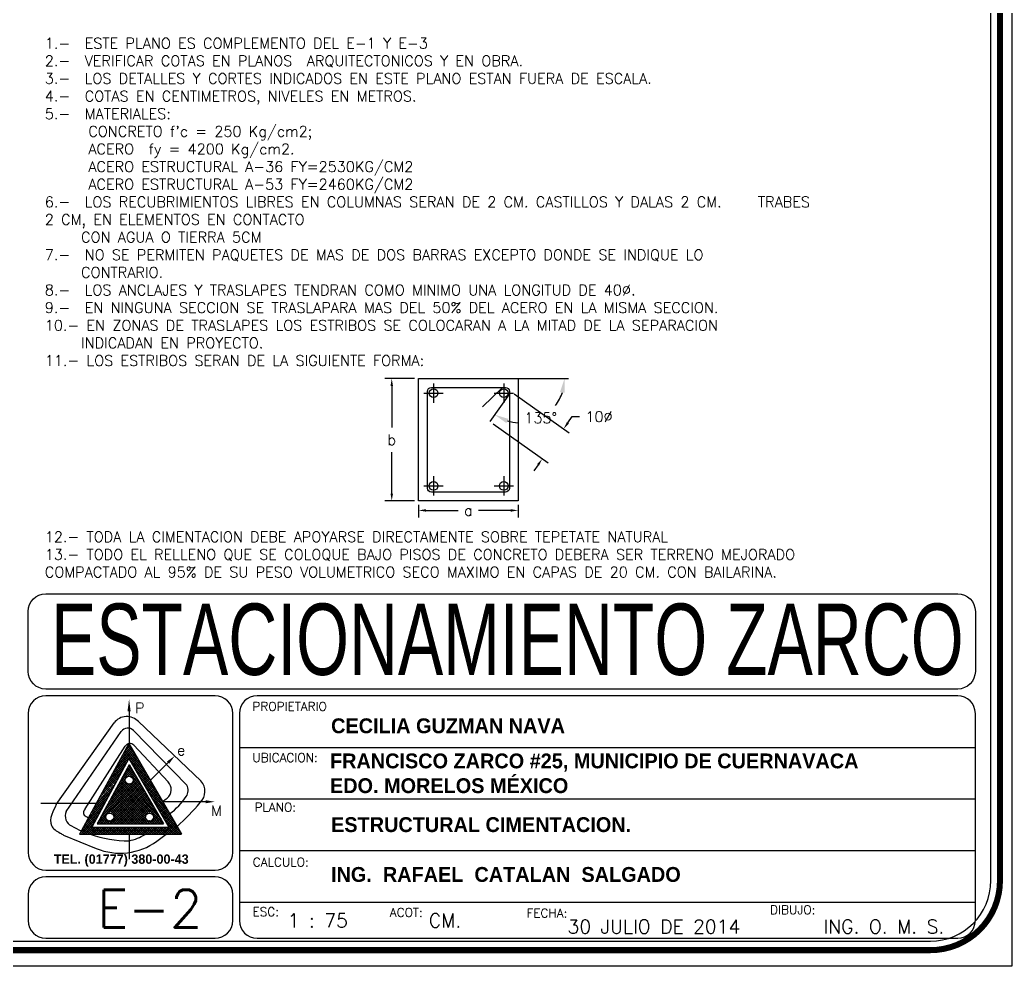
# Model space of a CAD drawing. Header units: millimetres. Extents: x -478 to -58, y -79 to 80.
# Drawn here: x -403.91 to -391.32, y 1.66 to 13.74 of the extents above; entities that cross this region are included whole.
import ezdxf
from ezdxf.enums import TextEntityAlignment as Align

# ---------------------------------------------------------------- set-up
doc = ezdxf.new("R2010")
doc.units = ezdxf.units.MM
doc.header["$MEASUREMENT"] = 0
doc.layers.get('Defpoints').update_dxf_attribs({"color": 71})
for name, color, linetype in [('ACERO', 40, 'Continuous'), ('MUROS', 4, 'Continuous'), ('texto', 5, 'Continuous')]:
    doc.layers.add(name, color=color, linetype=linetype)
doc.styles.add('GRAN', font='swissck.ttf', dxfattribs={"height": 0.3})
doc.styles.add('PEQ', font='simplex.shx', dxfattribs={"height": 0.09})
doc.styles.add('PIE', font='simplex.shx')
doc.styles.add('ROMANS', font='simplex.shx')
doc.styles.get("Standard").update_dxf_attribs({"font": 'simplex.shx'})
doc.dimstyles.get("Standard").update_dxf_attribs({"dimtxt": 0.18, "dimasz": 0.18, "dimexe": 0.18, "dimexo": 0.0625, "dimgap": 0.09, "dimtad": 0, "dimtih": 1, "dimtoh": 1, "dimdec": 4, "dimzin": 0, "dimdsep": 46, "dimtxsty": 'Standard', "dimcen": 0.09, "dimadec": 0, "dimazin": 0, "dimtfac": 1, "dimtdec": 4, "dimtofl": 0, "dimtmove": 0, "dimatfit": 3, "dimfxl": 1, "dimtolj": 1, "dimtzin": 0, "dimarcsym": 0})
doc.dimstyles.new('STANDARD$0', dxfattribs={"dimtxt": 0.135, "dimasz": 0.095, "dimexe": 0.09, "dimexo": 0.05, "dimgap": 0.09, "dimtad": 0, "dimtih": 1, "dimtoh": 1, "dimdec": 0, "dimlfac": 100, "dimzin": 0, "dimdsep": 46, "dimtxsty": 'ROMANS', "dimcen": 0.09, "dimclrd": 1, "dimclre": 1, "dimclrt": 5, "dimadec": 0, "dimazin": 0, "dimtfac": 1, "dimtdec": 0, "dimtofl": 0, "dimtmove": 0, "dimatfit": 1, "dimfxl": 1, "dimtolj": 1, "dimtzin": 0, "dimarcsym": 0})

# ---------------------------------------------------------------- blocks, each defined once
blk = doc.blocks.new('*X5')
at = {"color": 0}
for p, q in [((-332.5608, 279.6205), (-332.4991, 279.6822)), ((-332.5481, 279.6437), (-332.503, 279.6889)), ((-332.5355, 279.667), (-332.5069, 279.6956)), ((-332.464, 279.6219), (-332.5262, 279.6841)), ((-332.5229, 279.6902), (-332.5108, 279.7023)), ((-332.4788, 279.6473), (-332.5224, 279.691)), ((-332.4935, 279.6727), (-332.5187, 279.6978)), ((-332.5083, 279.698), (-332.515, 279.7047)), ((-332.6492, 279.4578), (-332.4718, 279.6352)), ((-332.6366, 279.481), (-332.4757, 279.6419)), ((-332.5734, 279.5972), (-332.5321, 279.6386)), ((-332.3606, 279.4442), (-332.5523, 279.636)), ((-332.53, 279.6243), (-332.5486, 279.6429)), ((-332.5323, 279.6372), (-332.5449, 279.6497)), ((-332.5292, 279.6447), (-332.5411, 279.6566)), ((-332.5238, 279.6499), (-332.5374, 279.6635)), ((-332.5161, 279.6528), (-332.5336, 279.6703)), ((-332.4492, 279.5965), (-332.5299, 279.6772)), ((-332.5183, 279.6523), (-332.4952, 279.6755)), ((-332.508, 279.6521), (-332.4913, 279.6688)), ((-332.5012, 279.6483), (-332.4874, 279.662)), ((-332.4966, 279.6423), (-332.4835, 279.6553)), ((-332.4344, 279.5711), (-332.4948, 279.6315)), ((-332.4946, 279.6336), (-332.4796, 279.6486)), ((-332.6618, 279.4345), (-332.4678, 279.6285)), ((-332.6239, 279.5043), (-332.5133, 279.6149)), ((-332.6113, 279.5275), (-332.522, 279.6168)), ((-332.6096, 279.4762), (-332.4639, 279.6218)), ((-332.6078, 279.425), (-332.4444, 279.5883)), ((-332.5997, 279.4755), (-332.46, 279.6151)), ((-332.5987, 279.5508), (-332.528, 279.6214)), ((-332.5931, 279.4715), (-332.4561, 279.6084)), ((-332.5886, 279.4653), (-332.4522, 279.6017)), ((-332.587, 279.4564), (-332.4483, 279.595)), ((-332.586, 279.574), (-332.5318, 279.6282)), ((-332.4156, 279.425), (-332.5785, 279.5879)), ((-332.4347, 279.4547), (-332.5747, 279.5948)), ((-332.4336, 279.4643), (-332.571, 279.6016)), ((-332.4295, 279.4708), (-332.5673, 279.6085)), ((-332.4232, 279.4751), (-332.5635, 279.6154)), ((-332.414, 279.4764), (-332.5598, 279.6222)), ((-332.3519, 279.425), (-332.5561, 279.6291)), ((-332.3753, 279.4696), (-332.5232, 279.6175)), ((-332.3901, 279.495), (-332.5103, 279.6152)), ((-332.4049, 279.5204), (-332.5028, 279.6183)), ((-332.4197, 279.5458), (-332.4976, 279.6237)), ((-332.4898, 279.425), (-332.6046, 279.5398)), ((-332.4792, 279.425), (-332.6009, 279.5467)), ((-332.5972, 279.425), (-332.4405, 279.5816)), ((-332.4686, 279.425), (-332.5971, 279.5535)), ((-332.458, 279.425), (-332.5934, 279.5604)), ((-332.4474, 279.425), (-332.5897, 279.5673)), ((-332.5866, 279.425), (-332.4366, 279.5749)), ((-332.4368, 279.425), (-332.5859, 279.5741)), ((-332.4262, 279.425), (-332.5822, 279.581)), ((-332.5759, 279.425), (-332.4327, 279.5682)), ((-332.5653, 279.425), (-332.4288, 279.5615)), ((-332.5547, 279.425), (-332.4249, 279.5548)), ((-332.5441, 279.425), (-332.421, 279.5481)), ((-332.5335, 279.425), (-332.4171, 279.5414)), ((-332.6139, 279.4748), (-332.6308, 279.4917)), ((-332.605, 279.4765), (-332.627, 279.4986)), ((-332.5428, 279.425), (-332.6233, 279.5054)), ((-332.5322, 279.425), (-332.6196, 279.5123)), ((-332.5216, 279.425), (-332.6158, 279.5192)), ((-332.511, 279.425), (-332.6121, 279.526)), ((-332.5004, 279.425), (-332.6084, 279.5329)), ((-332.5229, 279.425), (-332.4132, 279.5347)), ((-332.5123, 279.425), (-332.4093, 279.528)), ((-332.5017, 279.425), (-332.4054, 279.5213)), ((-332.4911, 279.425), (-332.4015, 279.5146)), ((-332.4805, 279.425), (-332.3976, 279.5079)), ((-332.4185, 279.4764), (-332.3937, 279.5012)), ((-332.409, 279.4753), (-332.3898, 279.4944)), ((-332.6608, 279.425), (-332.6246, 279.4612)), ((-332.6383, 279.425), (-332.6569, 279.4436)), ((-332.6277, 279.425), (-332.6532, 279.4505)), ((-332.6502, 279.425), (-332.6239, 279.4513)), ((-332.6171, 279.425), (-332.6494, 279.4573)), ((-332.6065, 279.425), (-332.6457, 279.4642)), ((-332.6246, 279.4537), (-332.642, 279.4711)), ((-332.6396, 279.425), (-332.6199, 279.4446)), ((-332.6239, 279.4637), (-332.6382, 279.4779)), ((-332.62, 279.4703), (-332.6345, 279.4848)), ((-332.5747, 279.425), (-332.5932, 279.4435)), ((-332.564, 279.425), (-332.5887, 279.4496)), ((-332.5534, 279.425), (-332.587, 279.4585)), ((-332.4699, 279.425), (-332.4347, 279.4601)), ((-332.4593, 279.425), (-332.4336, 279.4507)), ((-332.4487, 279.425), (-332.4294, 279.4442)), ((-332.4168, 279.425), (-332.3742, 279.4676)), ((-332.4062, 279.425), (-332.3703, 279.4609)), ((-332.4026, 279.4711), (-332.3859, 279.4877)), ((-332.3837, 279.425), (-332.4026, 279.4439)), ((-332.3983, 279.4647), (-332.382, 279.481)), ((-332.3731, 279.425), (-332.3983, 279.4502)), ((-332.397, 279.4554), (-332.3781, 279.4743)), ((-332.3625, 279.425), (-332.397, 279.4594)), ((-332.3956, 279.425), (-332.3664, 279.4542)), ((-332.385, 279.425), (-332.3625, 279.4475)), ((-332.6595, 279.425), (-332.6644, 279.4299)), ((-332.6489, 279.425), (-332.6606, 279.4367)), ((-332.629, 279.425), (-332.6137, 279.4402)), ((-332.6184, 279.425), (-332.6048, 279.4386)), ((-332.5959, 279.425), (-332.6098, 279.4389)), ((-332.5853, 279.425), (-332.5998, 279.4395)), ((-332.4381, 279.425), (-332.4231, 279.4399)), ((-332.4275, 279.425), (-332.4138, 279.4386)), ((-332.4049, 279.425), (-332.4187, 279.4387)), ((-332.3943, 279.425), (-332.4091, 279.4398)), ((-332.3744, 279.425), (-332.3586, 279.4408)), ((-332.3638, 279.425), (-332.3547, 279.4341)), ((-332.3532, 279.425), (-332.3508, 279.4274))]:
    blk.add_line(p, q, dxfattribs=at)
blk = doc.blocks.new('*D313')
at = {"layer": 'Defpoints', "color": 0}
for p in [(-397.639, 8.992), (-397.91, 8.611), (-396.969, 8.517)]:
    blk.add_point(p, dxfattribs=at)
at = {"layer": 'texto', "color": 1, "lineweight": -2}
for p, q in [((-397.598, 8.963), (-396.896, 8.465)), ((-397.869, 8.582), (-397.166, 8.083)), ((-396.914, 8.594), (-396.859, 8.672)), ((-396.859, 8.672), (-396.764, 8.672)), ((-397.295, 8.058), (-397.35, 7.981))]:
    blk.add_line(p, q, dxfattribs=at)
at = {"layer": 'texto', "color": 1}
for points in [[(-396.927, 8.603), (-396.901, 8.585), (-396.969, 8.517)], [(-397.308, 8.067), (-397.282, 8.049), (-397.24, 8.136)]]:
    blk.add_solid(points, dxfattribs=at)
at = {"layer": 'texto', "color": 5, "insert": (-396.517, 8.672), "char_height": 0.135, "attachment_point": 5, "style": 'ROMANS'}
blk.add_mtext('\\A1;10%%C', dxfattribs=at)
blk = doc.blocks.new('*D314')
at = {"layer": 'Defpoints', "color": 0}
for p in [(-398.82, 9.159), (-396.907, 9.159), (-397.661, 8.963), (-397.91, 8.611), (-397.458, 8.597)]:
    blk.add_point(p, dxfattribs=at)
at = {"layer": 'texto', "color": 0, "lineweight": -2}
for start, end in [(322.4395, 341.692), (253.0611, 267.6986)]:
    blk.add_arc((-397.522, 9.159), 0.566, start, end, dxfattribs=at)
at = {"layer": 'texto', "color": 0}
for points in [[(-397.015, 8.986), (-396.956, 8.976), (-396.957, 9.159)], [(-397.7, 8.59), (-397.674, 8.644), (-397.849, 8.697)]]:
    blk.add_solid(points, dxfattribs=at)
at = {"layer": 'texto', "color": 5, "insert": (-397.262, 8.656), "char_height": 0.18, "attachment_point": 5}
blk.add_mtext('\\A1;{\\H0.75x;135%%D}', dxfattribs=at)
blk = doc.blocks.new('*D315')
at = {"layer": 'Defpoints', "color": 0}
for p in [(-398.82, 9.159), (-399.162, 7.596), (-398.82, 7.596)]:
    blk.add_point(p, dxfattribs=at)
at = {"layer": 'texto', "color": 1, "lineweight": -2}
for p, q in [((-398.87, 9.159), (-399.252, 9.159)), ((-399.162, 9.064), (-399.162, 8.535)), ((-399.162, 7.691), (-399.162, 8.22)), ((-398.87, 7.596), (-399.252, 7.596))]:
    blk.add_line(p, q, dxfattribs=at)
at = {"layer": 'texto', "color": 1}
for points in [[(-399.178, 9.064), (-399.146, 9.064), (-399.162, 9.159)], [(-399.178, 7.691), (-399.146, 7.691), (-399.162, 7.596)]]:
    blk.add_solid(points, dxfattribs=at)
at = {"layer": 'texto', "color": 5, "insert": (-399.162, 8.377), "char_height": 0.135, "attachment_point": 5, "style": 'ROMANS'}
blk.add_mtext('\\A1;b', dxfattribs=at)
blk = doc.blocks.new('*D316')
at = {"layer": 'Defpoints', "color": 0}
for p in [(-398.82, 7.596), (-397.548, 7.596), (-397.548, 7.475)]:
    blk.add_point(p, dxfattribs=at)
at = {"layer": 'texto', "color": 1, "lineweight": -2}
for p, q in [((-398.82, 7.546), (-398.82, 7.385)), ((-398.725, 7.475), (-398.313, 7.475)), ((-397.643, 7.475), (-398.056, 7.475)), ((-397.548, 7.546), (-397.548, 7.385))]:
    blk.add_line(p, q, dxfattribs=at)
at = {"layer": 'texto', "color": 1}
for points in [[(-398.725, 7.491), (-398.725, 7.459), (-398.82, 7.475)], [(-397.643, 7.491), (-397.643, 7.459), (-397.548, 7.475)]]:
    blk.add_solid(points, dxfattribs=at)
at = {"layer": 'texto', "color": 5, "insert": (-398.184, 7.475), "char_height": 0.135, "attachment_point": 5, "style": 'ROMANS'}
blk.add_mtext('\\A1;a', dxfattribs=at)
blk = doc.blocks.new('VAR')
at = {"layer": 'ACERO', "color": 4}
for p, q in [((-0.121, 0), (0.121, 0)), ((0, 0.121), (0, -0.121))]:
    blk.add_line(p, q, dxfattribs=at)
at = {"layer": 'ACERO'}
blk.add_circle((0, 0), 0.0548, dxfattribs=at)

msp = doc.modelspace()

# ---------------------------------------------------------------- linework, layer by layer
at = {"layer": 'ACERO'}
for p, q in [((-397.74865, 9.04594), (-398.00533, 8.79533)), ((-397.66058, 8.96291), (-397.9095, 8.61064))]:
    msp.add_line(p, q, dxfattribs=at)
msp.add_lwpolyline([(-398.7076, 7.75944), (-398.7076, 8.99494, -0.41421356), (-398.65661, 9.04594), (-397.71157, 9.04594, -0.41421356), (-397.66058, 8.99494), (-397.66058, 7.75944, -0.41421356), (-397.71157, 7.70845), (-398.65661, 7.70845, -0.41421356)], format="xyb", close=True, dxfattribs=at)
at = {"layer": 'MUROS'}
for p, q in [((-398.82025, 9.15859), (-396.90672, 9.15859)), ((-398.82025, 7.59579), (-398.82025, 9.15859)), ((-397.54792, 9.15859), (-397.54792, 7.59579)), ((-397.54792, 7.59579), (-398.82025, 7.59579)), ((-402.66921, 4.22094), (-402.47146, 4.41869)), ((-402.6355, 4.28295), (-402.48187, 4.43658)), ((-402.60179, 4.34496), (-402.49228, 4.45447)), ((-402.56808, 4.40696), (-402.50269, 4.47235)), ((-402.3277, 4.17174), (-402.56626, 4.41031)), ((-402.36712, 4.23946), (-402.5563, 4.42864)), ((-402.40654, 4.30719), (-402.54633, 4.44697)), ((-402.44597, 4.37491), (-402.53637, 4.46531)), ((-402.53437, 4.46897), (-402.5131, 4.49024)), ((-402.48539, 4.44263), (-402.5264, 4.48364)), ((-402.51812, 4.49886), (-401.84384, 3.34055)), ((-402.73663, 4.09692), (-402.45063, 4.38292)), ((-402.70292, 4.15893), (-402.46104, 4.40081)), ((-402.56717, 4.21312), (-402.63603, 4.28198)), ((-402.55721, 4.23146), (-402.62606, 4.30031)), ((-402.54724, 4.24979), (-402.6161, 4.31864)), ((-402.53727, 4.26812), (-402.60613, 4.33698)), ((-402.52731, 4.28645), (-402.59616, 4.35531)), ((-402.24886, 4.0363), (-402.5862, 4.37364)), ((-402.28828, 4.10402), (-402.57623, 4.39197)), ((-402.51534, 4.30846), (-402.00626, 3.43393)), ((-402.50851, 4.29674), (-402.44022, 4.36503)), ((-402.4981, 4.27885), (-402.42981, 4.34715)), ((-402.48769, 4.26096), (-402.41939, 4.32926)), ((-402.47728, 4.24308), (-402.40898, 4.31137)), ((-402.46686, 4.22519), (-402.39857, 4.29349)), ((-402.80405, 3.9729), (-402.57115, 4.2058)), ((-402.77034, 4.03491), (-402.53744, 4.26781)), ((-402.62697, 4.10313), (-402.69583, 4.17198)), ((-402.617, 4.12146), (-402.68586, 4.19032)), ((-402.60704, 4.13979), (-402.67589, 4.20865)), ((-402.59707, 4.15812), (-402.66593, 4.22698)), ((-402.5871, 4.17646), (-402.65596, 4.24531)), ((-402.57714, 4.19479), (-402.64599, 4.26365)), ((-402.51415, 4.22687), (-402.07586, 3.47396)), ((-402.20943, 3.96858), (-402.46801, 4.22715)), ((-402.45645, 4.2073), (-402.38816, 4.2756)), ((-402.44604, 4.18942), (-402.37775, 4.25771)), ((-402.43563, 4.17153), (-402.36733, 4.23983)), ((-402.17001, 3.90086), (-402.42859, 4.15943)), ((-402.42522, 4.15364), (-402.35692, 4.22194)), ((-402.4148, 4.13576), (-402.34651, 4.20405)), ((-402.40439, 4.11787), (-402.3361, 4.18617)), ((-402.39488, 4.10078), (-402.32658, 4.16907)), ((-402.87148, 3.84888), (-402.63857, 4.08178)), ((-402.83777, 3.91089), (-402.60486, 4.14379)), ((-402.69673, 3.9748), (-402.76559, 4.04365)), ((-402.68677, 3.99313), (-402.75562, 4.06199)), ((-402.6768, 4.01146), (-402.74566, 4.08032)), ((-402.66683, 4.0298), (-402.73569, 4.09865)), ((-402.65687, 4.04813), (-402.72572, 4.11698)), ((-402.6469, 4.06646), (-402.71576, 4.13532)), ((-402.63694, 4.08479), (-402.70579, 4.15365)), ((-402.13059, 3.83314), (-402.38916, 4.09171)), ((-402.38357, 4.0821), (-402.31527, 4.15039)), ((-402.37315, 4.06421), (-402.30486, 4.13251)), ((-402.36274, 4.04632), (-402.29445, 4.11462)), ((-402.35233, 4.02844), (-402.28403, 4.09673)), ((-402.34192, 4.01055), (-402.27362, 4.07885)), ((-402.33151, 3.99266), (-402.26321, 4.06096)), ((-402.32109, 3.97478), (-402.2528, 4.04307)), ((-402.9389, 3.72486), (-402.70599, 3.95776)), ((-402.7665, 3.84647), (-402.83535, 3.91533)), ((-402.75653, 3.8648), (-402.82539, 3.93366)), ((-402.74656, 3.88313), (-402.81542, 3.95199)), ((-402.7366, 3.90147), (-402.80545, 3.97032)), ((-402.72663, 3.9198), (-402.79549, 3.98866)), ((-402.71667, 3.93813), (-402.78552, 4.00699)), ((-402.7067, 3.95647), (-402.77556, 4.02532)), ((-402.09117, 3.76542), (-402.34974, 4.02399)), ((-402.31068, 3.95689), (-402.24239, 4.02519)), ((-402.05175, 3.6977), (-402.31032, 3.95627)), ((-402.30027, 3.939), (-402.23197, 4.0073)), ((-402.28986, 3.92112), (-402.22156, 3.98941)), ((-402.27944, 3.90323), (-402.21115, 3.97153)), ((-402.26903, 3.88534), (-402.20074, 3.95364)), ((-402.25862, 3.86746), (-402.19032, 3.93575)), ((-402.24821, 3.84957), (-402.17991, 3.91787)), ((-403.00632, 3.60084), (-402.77342, 3.83374)), ((-402.97261, 3.66285), (-402.7397, 3.89575)), ((-402.83626, 3.71814), (-402.90512, 3.787)), ((-402.8263, 3.73647), (-402.89515, 3.80533)), ((-402.81633, 3.75481), (-402.88518, 3.82366)), ((-402.80636, 3.77314), (-402.87522, 3.84199)), ((-402.7964, 3.79147), (-402.86525, 3.86033)), ((-402.78643, 3.8098), (-402.85529, 3.87866)), ((-402.77646, 3.82814), (-402.84532, 3.89699)), ((-402.01233, 3.62998), (-402.2709, 3.88855)), ((-402.2378, 3.83168), (-402.1695, 3.89998)), ((-401.9729, 3.56226), (-402.23148, 3.82083)), ((-402.22738, 3.8138), (-402.15909, 3.88209)), ((-402.21697, 3.79591), (-402.14868, 3.86421)), ((-402.20656, 3.77802), (-402.13826, 3.84632)), ((-402.19615, 3.76014), (-402.12785, 3.82843)), ((-402.18573, 3.74225), (-402.11744, 3.81055)), ((-402.17532, 3.72436), (-402.10703, 3.79266)), ((-403.07374, 3.47682), (-402.84084, 3.70973)), ((-403.04003, 3.53883), (-402.80713, 3.77173)), ((-402.90603, 3.58981), (-402.97488, 3.65867)), ((-402.89606, 3.60814), (-402.96492, 3.677)), ((-402.88609, 3.62648), (-402.95495, 3.69533)), ((-402.87613, 3.64481), (-402.94498, 3.71367)), ((-402.86616, 3.66314), (-402.93502, 3.732)), ((-402.85619, 3.68148), (-402.92505, 3.75033)), ((-402.84623, 3.69981), (-402.91508, 3.76866)), ((-401.93348, 3.49454), (-402.19205, 3.75311)), ((-402.16491, 3.70648), (-402.09661, 3.77477)), ((-402.1545, 3.68859), (-402.0862, 3.75689)), ((-401.89406, 3.42681), (-402.15263, 3.68539)), ((-402.14408, 3.6707), (-402.07579, 3.739)), ((-402.13367, 3.65282), (-402.06538, 3.72111)), ((-402.12326, 3.63493), (-402.05496, 3.70323)), ((-402.11285, 3.61704), (-402.04455, 3.68534)), ((-402.10244, 3.59916), (-402.03414, 3.66745)), ((-403.1417, 3.35181), (-402.9088, 3.58471)), ((-403.10745, 3.41481), (-402.87455, 3.64772)), ((-402.97579, 3.46148), (-403.04465, 3.53034)), ((-402.96582, 3.47982), (-403.03468, 3.54867)), ((-402.95586, 3.49815), (-403.02471, 3.567)), ((-402.94589, 3.51648), (-403.01475, 3.58534)), ((-402.93592, 3.53481), (-403.00478, 3.60367)), ((-402.92596, 3.55315), (-402.99481, 3.622)), ((-402.91599, 3.57148), (-402.98485, 3.64034)), ((-401.85464, 3.35909), (-402.11321, 3.61767)), ((-402.09202, 3.58127), (-402.02373, 3.64957)), ((-402.08161, 3.56338), (-402.01332, 3.63168)), ((-401.8644, 3.34055), (-402.07379, 3.54995)), ((-402.0712, 3.5455), (-402.0029, 3.61379)), ((-402.06079, 3.52761), (-401.99249, 3.59591)), ((-402.05037, 3.50972), (-401.98208, 3.57802)), ((-402.03996, 3.49184), (-401.97167, 3.56013)), ((-402.02955, 3.47395), (-401.96125, 3.54225)), ((-403.12511, 3.34055), (-402.94197, 3.5237)), ((-403.05295, 3.34055), (-403.11441, 3.40201)), ((-403.02465, 3.34055), (-403.10444, 3.42034)), ((-403.09681, 3.34055), (-402.97568, 3.46169)), ((-402.99635, 3.34055), (-403.09448, 3.43868)), ((-402.96806, 3.34055), (-403.08451, 3.45701)), ((-402.93976, 3.34055), (-403.07454, 3.47534)), ((-403.06851, 3.34055), (-402.97513, 3.43393)), ((-402.91146, 3.34055), (-403.06458, 3.49367)), ((-402.98576, 3.44315), (-403.05461, 3.51201)), ((-403.04021, 3.34055), (-402.94683, 3.43393)), ((-403.01192, 3.34055), (-402.91853, 3.43393)), ((-402.98362, 3.34055), (-402.89024, 3.43393)), ((-402.88316, 3.34055), (-402.97654, 3.43393)), ((-402.95532, 3.34055), (-402.86194, 3.43393)), ((-402.85486, 3.34055), (-402.94824, 3.43393)), ((-402.92702, 3.34055), (-402.83364, 3.43393)), ((-402.82656, 3.34055), (-402.91994, 3.43393)), ((-402.89872, 3.34055), (-402.80534, 3.43393)), ((-402.79826, 3.34055), (-402.89164, 3.43393)), ((-402.87042, 3.34055), (-402.77704, 3.43393)), ((-402.76996, 3.34055), (-402.86334, 3.43393)), ((-402.84212, 3.34055), (-402.74874, 3.43393)), ((-402.74166, 3.34055), (-402.83505, 3.43393)), ((-402.81382, 3.34055), (-402.72044, 3.43393)), ((-402.71336, 3.34055), (-402.80675, 3.43393)), ((-402.78552, 3.34055), (-402.69214, 3.43393)), ((-402.68507, 3.34055), (-402.77845, 3.43393)), ((-402.75723, 3.34055), (-402.66384, 3.43393)), ((-402.65677, 3.34055), (-402.75015, 3.43393)), ((-402.72893, 3.34055), (-402.63554, 3.43393)), ((-402.62847, 3.34055), (-402.72185, 3.43393)), ((-402.70063, 3.34055), (-402.60725, 3.43393)), ((-402.60017, 3.34055), (-402.69355, 3.43393)), ((-402.67233, 3.34055), (-402.57895, 3.43393)), ((-402.57187, 3.34055), (-402.66525, 3.43393)), ((-402.64403, 3.34055), (-402.55065, 3.43393)), ((-402.54357, 3.34055), (-402.63695, 3.43393)), ((-402.61573, 3.34055), (-402.52235, 3.43393)), ((-402.51527, 3.34055), (-402.60865, 3.43393)), ((-402.58743, 3.34055), (-402.49405, 3.43393)), ((-402.48697, 3.34055), (-402.58035, 3.43393)), ((-402.55913, 3.34055), (-402.46575, 3.43393)), ((-402.45867, 3.34055), (-402.55206, 3.43393)), ((-402.53083, 3.34055), (-402.43745, 3.43393)), ((-402.43037, 3.34055), (-402.52376, 3.43393)), ((-402.50253, 3.34055), (-402.40915, 3.43393)), ((-402.40208, 3.34055), (-402.49546, 3.43393)), ((-402.47424, 3.34055), (-402.38085, 3.43393)), ((-402.37378, 3.34055), (-402.46716, 3.43393)), ((-402.44594, 3.34055), (-402.35255, 3.43393)), ((-402.34548, 3.34055), (-402.43886, 3.43393)), ((-402.41764, 3.34055), (-402.32426, 3.43393)), ((-402.31718, 3.34055), (-402.41056, 3.43393)), ((-402.38934, 3.34055), (-402.29596, 3.43393)), ((-402.28888, 3.34055), (-402.38226, 3.43393)), ((-402.36104, 3.34055), (-402.26766, 3.43393)), ((-402.26058, 3.34055), (-402.35396, 3.43393)), ((-402.33274, 3.34055), (-402.23936, 3.43393)), ((-402.23228, 3.34055), (-402.32566, 3.43393)), ((-402.30444, 3.34055), (-402.21106, 3.43393)), ((-402.20398, 3.34055), (-402.29737, 3.43393)), ((-402.27614, 3.34055), (-402.18276, 3.43393)), ((-402.17568, 3.34055), (-402.26907, 3.43393)), ((-402.24784, 3.34055), (-402.15446, 3.43393)), ((-402.14739, 3.34055), (-402.24077, 3.43393)), ((-402.21955, 3.34055), (-402.12616, 3.43393)), ((-402.11909, 3.34055), (-402.21247, 3.43393)), ((-402.19125, 3.34055), (-402.09786, 3.43393)), ((-402.09079, 3.34055), (-402.18417, 3.43393)), ((-402.16295, 3.34055), (-402.06957, 3.43393)), ((-402.06249, 3.34055), (-402.15587, 3.43393)), ((-402.13465, 3.34055), (-402.04127, 3.43393)), ((-402.03419, 3.34055), (-402.12757, 3.43393)), ((-402.10635, 3.34055), (-402.01297, 3.43393)), ((-402.00589, 3.34055), (-402.09927, 3.43393)), ((-402.07805, 3.34055), (-401.93002, 3.48859)), ((-401.97759, 3.34055), (-402.07097, 3.43393)), ((-402.04975, 3.34055), (-401.91961, 3.4707)), ((-401.94929, 3.34055), (-402.04267, 3.43393)), ((-401.89269, 3.34055), (-402.03437, 3.48222)), ((-402.02145, 3.34055), (-401.90919, 3.45281)), ((-402.01914, 3.45606), (-401.95084, 3.52436)), ((-401.92099, 3.34055), (-402.01438, 3.43393)), ((-402.00873, 3.43818), (-401.94043, 3.50647)), ((-401.99315, 3.34055), (-401.89878, 3.43493)), ((-401.96485, 3.34055), (-401.88837, 3.41704)), ((-403.08125, 3.34055), (-403.12438, 3.38368)), ((-401.93656, 3.34055), (-401.87796, 3.39915)), ((-401.90826, 3.34055), (-401.86754, 3.38127)), ((-401.87996, 3.34055), (-401.85713, 3.36338)), ((-401.85166, 3.34055), (-401.84672, 3.34549))]:
    msp.add_line(p, q, dxfattribs=at)
at = {"layer": 'MUROS', "color": 4}
for p, q in [((-402.51415, 4.98444), (-402.51415, 4.49203)), ((-403.44336, 3.71914), (-402.70436, 4.7627)), ((-402.45871, 4.66488), (-401.77608, 3.96765)), ((-402.39446, 4.77877), (-401.59724, 4.02262)), ((-403.31602, 3.63107), (-402.61428, 4.65324)), ((-402.51812, 4.49886), (-403.14782, 3.34055)), ((-403.07314, 3.66611), (-402.56283, 4.46758)), ((-402.4526, 4.47775), (-402.01525, 4.00921)), ((-401.10678, 4.45088), (-391.71435, 4.45088)), ((-401.10678, 4.45088), (-391.71435, 4.45088)), ((-402.51534, 4.30846), (-402.99077, 3.43393)), ((-401.98425, 4.2862), (-402.24344, 4.027)), ((-402.51415, 4.22687), (-402.92346, 3.47396)), ((-401.10678, 3.79144), (-391.71435, 3.79144)), ((-401.10678, 3.79144), (-391.71435, 3.79144)), ((-402.92954, 3.73408), (-403.64135, 3.73408)), ((-401.48235, 3.7563), (-402.08586, 3.7563)), ((-402.99077, 3.43393), (-402.00626, 3.43393)), ((-402.92346, 3.47396), (-402.07586, 3.47396)), ((-403.34919, 3.33057), (-402.93359, 3.15986)), ((-403.14782, 3.34055), (-401.84384, 3.34055)), ((-402.51415, 3.34055), (-402.51415, 3.0251)), ((-402.16026, 3.25193), (-402.03941, 3.34055)), ((-401.10678, 3.132), (-391.71435, 3.132)), ((-401.10678, 3.132), (-391.71435, 3.132)), ((-401.10678, 2.47255), (-391.71435, 2.47255)), ((-401.10678, 2.47255), (-391.71435, 2.47255))]:
    msp.add_line(p, q, dxfattribs=at)
for points in [[(-403.80183, 6.18535, -0.41421356), (-403.57638, 6.4108), (-391.9398, 6.4108, -0.41421356), (-391.71435, 6.18535), (-391.71435, 5.42032, -0.41421356), (-391.9398, 5.19487), (-403.57638, 5.19487, -0.41421356), (-403.80183, 5.42032)], [(-403.80183, 6.18535, -0.41421356), (-403.57638, 6.4108), (-391.9398, 6.4108, -0.41421356), (-391.71435, 6.18535), (-391.71435, 5.42032, -0.41421356), (-391.9398, 5.19487), (-403.57638, 5.19487, -0.41421356), (-403.80183, 5.42032)], [(-401.19133, 4.88488, 0.41421356), (-401.41678, 5.11033), (-403.57638, 5.11033, 0.41421356), (-403.80183, 4.88488), (-403.80183, 3.10945, 0.41421356), (-403.57638, 2.884), (-401.41678, 2.884, 0.41421356), (-401.19133, 3.10945)], [(-401.19133, 4.88488, 0.41421356), (-401.41678, 5.11033), (-403.57638, 5.11033, 0.41421356), (-403.80183, 4.88488), (-403.80183, 3.10945, 0.41421356), (-403.57638, 2.884), (-401.41678, 2.884, 0.41421356), (-401.19133, 3.10945)], [(-401.10678, 4.88488), (-401.10678, 2.24011, 0.41421356), (-400.88133, 2.01465), (-391.9398, 2.01465, 0.41421356), (-391.71435, 2.24011), (-391.71435, 4.88488, 0.41421356), (-391.9398, 5.11033), (-400.88133, 5.11033, 0.41421356)], [(-401.10678, 4.88488), (-401.10678, 2.24011, 0.41421356), (-400.88133, 2.01465), (-391.9398, 2.01465, 0.41421356), (-391.71435, 2.24011), (-391.71435, 4.88488, 0.41421356), (-391.9398, 5.11033), (-400.88133, 5.11033, 0.41421356)], [(-403.57638, 2.79946, 0.41421356), (-403.80183, 2.57401), (-403.80183, 2.24011, 0.41421356), (-403.57638, 2.01465), (-401.41678, 2.01465, 0.41421356), (-401.19133, 2.24011), (-401.19133, 2.57401, 0.41421356), (-401.41678, 2.79946)], [(-403.57638, 2.79946, 0.41421356), (-403.80183, 2.57401), (-403.80183, 2.24011, 0.41421356), (-403.57638, 2.01465), (-401.41678, 2.01465, 0.41421356), (-401.19133, 2.24011), (-401.19133, 2.57401, 0.41421356), (-401.41678, 2.79946)]]:
    msp.add_lwpolyline(points, format="xyb", close=True, dxfattribs=at)
at = {"layer": 'MUROS'}
for centre in [(-402.51415, 4.0314), (-402.76046, 3.56083), (-402.25335, 3.56083)]:
    msp.add_circle(centre, 0.05071, dxfattribs=at)
at = {"layer": 'MUROS', "color": 4}
for centre, radius, start, end in [((-402.54288, 4.64465), 0.20003, 42.103721, 143.830864), ((-402.53182, 4.59663), 0.10002, 43.027137, 145.529182), ((-402.50378, 4.42998), 0.07001, 43.027137, 147.514577), ((-402.11944, 3.91195), 0.14252, 310.455917, 43.027137), ((-401.90288, 3.90257), 0.14252, 326.463871, 27.168517), ((-401.74565, 3.88851), 0.20003, 314.687796, 42.103721), ((-402.79514, 4.81424), 1.26952, 303.851474, 307.23573), ((-402.55198, 4.34659), 0.92895, 306.748554, 325.754071), ((-403.03532, 3.61656), 0.06234, 127.355449, 211.628024), ((-403.94826, 5.73175), 3.07132, 311.769268, 319.725356), ((-403.19183, 3.5726), 0.13728, 154.787343, 245.368982), ((-402.4171, 4.71677), 1.31685, 239.351474, 242.136799), ((-402.51769, 4.76242), 1.50435, 240.911738, 246.255426), ((-402.51769, 4.76242), 1.50435, 250.93893, 270.134866), ((-402.65578, 3.91194), 0.66903, 282.222265, 301.190166), ((-402.62957, 3.89998), 0.80014, 247.668372, 305.911053), ((-402.52016, 3.3111), 0.05336, 266.881288, 276.464827)]:
    msp.add_arc(centre, radius, start, end, dxfattribs=at)
msp.add_spline([(-403.44336, 3.71914), (-403.50076, 3.5936), (-403.50505, 3.45109), (-403.39376, 3.35703), (-403.34919, 3.33057)], degree=3, dxfattribs=at)
for points in [[(-402.53416, 4.91062), (-402.49414, 4.91062), (-402.51415, 5.06689)], [(-402.02985, 4.27085), (-402.00155, 4.24255), (-401.9308, 4.34159)], [(-401.53788, 3.77631), (-401.53788, 3.73629), (-401.41782, 3.7563)]]:
    msp.add_solid(points, dxfattribs=at)
at = {"layer": 'texto', "color": 7}
msp.add_lwpolyline([(-434.74588, 1.65615), (-434.74588, 67.49957), (-391.25023, 67.49957), (-391.25023, 1.65615)], close=True, dxfattribs=at)
at = {"layer": 'texto', "const_width": 0.07718}
msp.add_lwpolyline([(-434.59765, 66.46207), (-434.59765, 2.74941, 0.41421356), (-433.71014, 1.86189), (-392.28773, 1.86189, 0.41421356), (-391.40022, 2.74941), (-391.40022, 66.46207, 0.41421356), (-392.28773, 67.34958), (-433.71014, 67.34958, 0.41421356)], format="xyb", close=True, dxfattribs=at)
at = {"layer": 'texto'}
msp.add_lwpolyline([(-434.48189, 66.46207), (-434.48189, 2.74941, 0.41421356), (-433.71014, 1.97766), (-392.28773, 1.97766, 0.41421356), (-391.51598, 2.74941), (-391.51598, 66.46207, 0.41421356), (-392.28773, 67.23382), (-433.71014, 67.23382, 0.41421356)], format="xyb", close=True, dxfattribs=at)

# ---------------------------------------------------------------- block references
at = {"layer": 'ACERO', "xscale": 1.019897999999754, "yscale": 1.019897999999754, "zscale": 1.019898}
for p in [(-398.62808, 8.97209), (-397.73265, 8.97209), (-398.62808, 7.78783), (-397.73265, 7.78783)]:
    msp.add_blockref('VAR', p, dxfattribs=at)
at = {"layer": 'MUROS', "xscale": 2.668051141026788, "yscale": 2.668051141026788, "zscale": 2.668051141026901}
msp.add_blockref('*X5', (484.65279, -742.03957), dxfattribs=at)

# ---------------------------------------------------------------- texts
at = {"layer": 'MUROS', "style": 'GRAN', "width": 0.865987}
msp.add_text('ESTACIONAMIENTO ZARCO', height=0.9111589, dxfattribs=at).set_placement((-403.50987, 5.3747), (-391.86418, 5.3747), align=Align.FIT)
at = {"layer": 'MUROS', "color": 1, "style": 'PEQ'}
for s, height, p in [('P', 0.13452, (-402.43663, 4.88629)), ('PROPIETARIO', 0.1124887, (-400.94017, 4.91633)), ('PROPIETARIO', 0.1124887, (-400.94017, 4.91633)), ('e', 0.13452, (-401.9021, 4.3478)), ('UBICACION:', 0.112489, (-400.94017, 4.26296)), ('UBICACION:', 0.112489, (-400.94017, 4.26296)), ('M', 0.13452, (-401.46877, 3.57534)), ('PLANO:', 0.112489, (-400.91297, 3.63048)), ('PLANO:', 0.112489, (-400.91297, 3.63048)), ('CALCULO:', 0.112489, (-400.93534, 2.92911)), ('CALCULO:', 0.112489, (-400.93534, 2.92911)), ('ESC:', 0.112489, (-400.93896, 2.29668)), ('ESC:', 0.112489, (-400.93896, 2.29668)), ('ACOT:', 0.112489, (-399.1856, 2.28683)), ('ACOT:', 0.112489, (-399.1856, 2.28683)), ('DIBUJO:', 0.112489, (-394.33405, 2.32151)), ('FECHA:', 0.112489, (-397.44199, 2.27862))]:
    msp.add_text(s, height=height, dxfattribs=at).set_placement(p)
at = {"layer": 'MUROS', "color": 2, "style": 'PIE'}
for s, height, p in [('E', 0.48007, (-402.91823, 2.15221)), ('E-2', 0.480067, (-402.91823, 2.15221)), ('1 : 75', 0.175482, (-400.4893, 2.15272)), ('CM.', 0.175482, (-398.68932, 2.15272)), ('30 JULIO DE 2014', 0.1754825, (-396.91836, 2.07521)), (' ING. O. M. S.', 0.1754825, (-393.77327, 2.07521))]:
    msp.add_text(s, height=height, dxfattribs=at).set_placement(p)
at = {"layer": 'MUROS', "color": 2, "attachment_point": 4, "style": 'PIE'}
for s, insert, char_height, width in [('{\\fCentury Gothic|b1|i0|c0|p34;CECILIA GUZMAN NAVA}', (-399.93616, 4.72455), 0.189521, 13.2640435), ('{\\fCentury Gothic|b1|i0|c0|p34;FRANCISCO ZARCO #25, MUNICIPIO DE CUERNAVACA\\PEDO. MORELOS MÉXICO}', (-399.95017, 4.11819), 0.189521, 13.2640435), ('{\\fCentury Gothic|b1|i0|c0|p34;ESTRUCTURAL CIMENTACION.}', (-399.93616, 3.46278), 0.189521, 13.2640435), ('{\\fCentury Gothic|b1|i0|c0|p34;TEL. (01777) 380-00-43}', (-403.47513, 3.00607), 0.12, 13.26537), ('{\\fCentury Gothic|b1|i0|c0|p34;ING.  RAFAEL  CATALAN  SALGADO}', (-399.93712, 2.82714), 0.189521, 13.2640435)]:
    msp.add_mtext(s, dxfattribs=dict(at, insert=insert, char_height=char_height, width=width))
at = {"layer": 'texto', "insert": (-403.58966, 10.06306), "char_height": 0.1349865, "width": 10.7896681, "attachment_point": 4, "style": 'PEQ'}
msp.add_mtext("1.-  ESTE PLANO ES COMPLEMENTO DEL E-1 Y E-3\\P2.-  VERIFICAR COTAS EN PLANOS  ARQUITECTONICOS Y EN OBRA.\\P3.-  LOS DETALLES Y CORTES INDICADOS EN ESTE PLANO ESTAN FUERA DE ESCALA.\\P4.-  COTAS EN CENTIMETROS, NIVELES EN METROS.\\P5.-  MATERIALES:\\P      CONCRETO f'c = 250 Kg/cm2; \\P      ACERO  fy = 4200 Kg/cm2.\\P      ACERO ESTRUCTURAL A-36 FY=2530KG/CM2\\P      ACERO ESTRUCTURAL A-53 FY=2460KG/CM2\\P6.-  LOS RECUBRIMIENTOS LIBRES EN COLUMNAS SERAN DE 2 CM. CASTILLOS Y DALAS 2 CM.     TRABES 2 CM, EN ELEMENTOS EN CONTACTO\\P     CON AGUA O TIERRA 5CM\\P7.-  NO SE PERMITEN PAQUETES DE MAS DE DOS BARRAS EXCEPTO DONDE SE INDIQUE LO \\P     CONTRARIO.\\P8.-  LOS ANCLAJES Y TRASLAPES TENDRAN COMO MINIMO UNA LONGITUD DE 40%%C.\\P9.-  EN NINGUNA SECCION SE TRASLAPARA MAS DEL 50% DEL ACERO EN LA MISMA SECCION.\\P10.- EN ZONAS DE TRASLAPES LOS ESTRIBOS SE COLOCARAN A LA MITAD DE LA SEPARACION \\P     INDICADAN EN PROYECTO.\\P11.- LOS ESTRIBOS SERAN DE LA SIGUIENTE FORMA:\\P\\P\\P\\P\\P\\P\\P\\P\\P\\P12.- TODA LA CIMENTACION DEBE APOYARSE DIRECTAMENTE SOBRE TEPETATE NATURAL\\P13.- TODO EL RELLENO QUE SE COLOQUE BAJO PISOS DE CONCRETO DEBERA SER TERRENO MEJORADO COMPACTADO AL 95% DE SU PESO VOLUMETRICO SECO MAXIMO EN CAPAS DE 20 CM. CON BAILARINA.", dxfattribs=at)

# ---------------------------------------------------------------- dimensions: what is measured, and where the dimension line sits
at = {"layer": 'texto', "color": 1}
dim = msp.add_linear_dim(base=(-399.16173, 7.59579), p1=(-398.82025, 9.15859), p2=(-398.82025, 7.59579), angle=90, text='b', dimstyle='STANDARD$0', dxfattribs=at)
dim.commit()
dim.dimension.update_dxf_attribs({"geometry": '*D315', "text_midpoint": (-399.16173, 8.37719)})
dim = msp.add_angular_dim_2l(base=(-397.45823, 8.59651), line1=((-398.82025, 9.15859), (-396.90672, 9.15859)), line2=((-397.66058, 8.96291), (-397.9095, 8.61064)), text='{\\H0.75x;135%%D}', dimstyle='Standard', override={"dimexe": 0.09, "dimexo": 0.05, "dimgap": 0.09, "dimtxsty": 'Standard', "dimclrt": 5, "dimazin": 0, "dimtmove": 0}, dxfattribs=at)
dim.commit()
dim.dimension.update_dxf_attribs({"geometry": '*D314', "text_midpoint": (-397.26216, 8.65623)})
dim = msp.add_aligned_dim(p1=(-397.9095, 8.61064), p2=(-397.63913, 8.99181), distance=-0.82121, text='10%%C', dimstyle='STANDARD$0', dxfattribs=at)
dim.commit()
dim.dimension.update_dxf_attribs({"geometry": '*D313', "text_midpoint": (-396.51689, 8.67166)})
dim = msp.add_linear_dim(base=(-397.54792, 7.47487), p1=(-398.82025, 7.59579), p2=(-397.54792, 7.59579), text='a', dimstyle='STANDARD$0', dxfattribs=at)
dim.commit()
dim.dimension.update_dxf_attribs({"geometry": '*D316', "text_midpoint": (-398.18409, 7.47487), "dimtype": 160})

doc.saveas('drawing.dxf')
